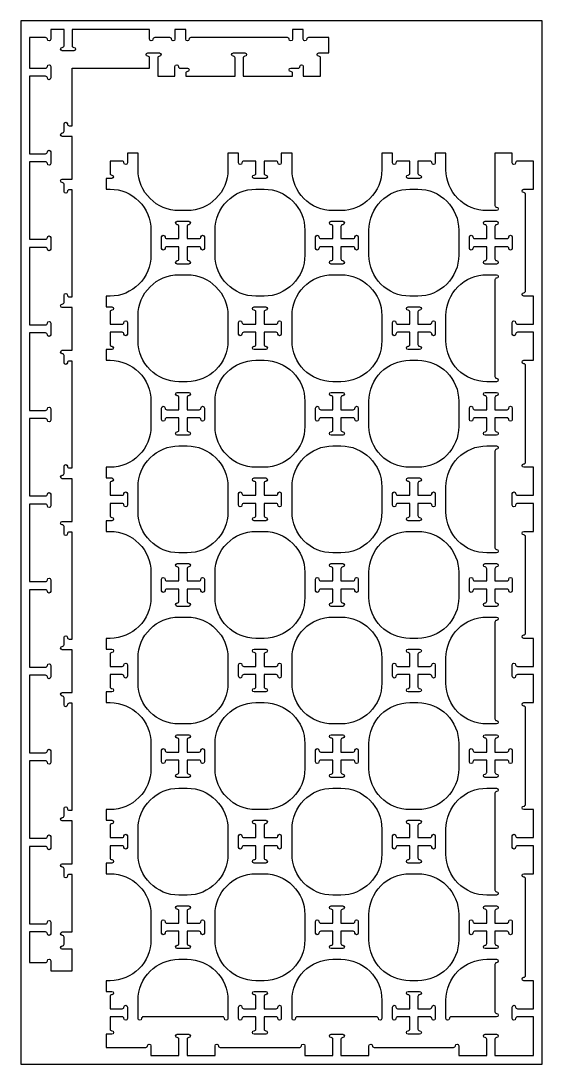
# Model space of a CAD drawing. Header units: inches. Extents: x -333 to -49, y -1653 to -1438.
# Drawn here: x -254.7 to -206.7, y -1652.5 to -1556.5 of the extents above; entities that cross this region are included whole.
import ezdxf

# ---------------------------------------------------------------- set-up
doc = ezdxf.new("R2010")
doc.units = ezdxf.units.IN
doc.header["$MEASUREMENT"] = 0
doc.layers.add('000_NOTES', color=6, linetype='Continuous')
doc.layers.add('CUT_THRU', color=7, linetype='Continuous')

msp = doc.modelspace()

# ---------------------------------------------------------------- linework, layer by layer
at = {"layer": 'CUT_THRU'}
for points in [[(-227.26, -1559.478), (-226.354, -1559.478), (-226.354, -1558.071), (-228.224, -1558.071, 0.414214), (-228.382, -1558.228, -1), (-228.697, -1558.228), (-228.697, -1557.323), (-229.681, -1557.323), (-229.681, -1558.228, -1), (-229.996, -1558.228, 0.414214), (-230.153, -1558.071), (-239.051, -1558.071, 0.414214), (-239.209, -1558.228, -1), (-239.523, -1558.228), (-239.523, -1557.323), (-240.508, -1557.323), (-240.508, -1558.228, -1), (-240.823, -1558.228, 0.414214), (-240.98, -1558.071), (-242.378, -1558.071, 0.414214), (-242.535, -1558.228, -1), (-242.85, -1558.228), (-242.85, -1557.323), (-249.976, -1557.323), (-249.976, -1558.819, 0.414214), (-249.819, -1558.976, -1), (-249.819, -1559.291), (-250.882, -1559.291, -1), (-250.882, -1558.976, 0.414214), (-250.724, -1558.819), (-250.724, -1557.323), (-251.945, -1557.323), (-251.945, -1558.228, -1), (-252.26, -1558.228, 0.414214), (-252.417, -1558.071), (-253.913, -1558.071), (-253.913, -1560.886), (-252.417, -1560.886, 0.414214), (-252.26, -1560.728, -1), (-251.945, -1560.728), (-251.945, -1561.791, -1), (-252.26, -1561.791, 0.414214), (-252.417, -1561.634), (-253.913, -1561.634), (-253.913, -1568.76), (-252.417, -1568.76, 0.414214), (-252.26, -1568.602, -1), (-251.945, -1568.602), (-251.945, -1569.665, -1), (-252.26, -1569.665, 0.414214), (-252.417, -1569.508), (-253.913, -1569.508), (-253.913, -1576.634), (-252.417, -1576.634, 0.414214), (-252.26, -1576.476, -1), (-251.945, -1576.476), (-251.945, -1577.539, -1), (-252.26, -1577.539, 0.414214), (-252.417, -1577.382), (-253.913, -1577.382), (-253.913, -1584.508), (-252.417, -1584.508, 0.414214), (-252.26, -1584.35, -1), (-251.945, -1584.35), (-251.945, -1585.413, -1), (-252.26, -1585.413, 0.414214), (-252.417, -1585.256), (-253.913, -1585.256), (-253.913, -1592.382), (-252.417, -1592.382, 0.414214), (-252.26, -1592.225, -1), (-251.945, -1592.225), (-251.945, -1593.287, -1), (-252.26, -1593.287, 0.414214), (-252.417, -1593.13), (-253.913, -1593.13), (-253.913, -1600.256), (-252.417, -1600.256, 0.414214), (-252.26, -1600.099, -1), (-251.945, -1600.099), (-251.945, -1601.162, -1), (-252.26, -1601.162, 0.414214), (-252.417, -1601.004), (-253.913, -1601.004), (-253.913, -1608.13), (-252.417, -1608.13, 0.414214), (-252.26, -1607.973, -1), (-251.945, -1607.973), (-251.945, -1609.036, -1), (-252.26, -1609.036, 0.414214), (-252.417, -1608.878), (-253.913, -1608.878), (-253.913, -1616.004), (-252.417, -1616.004, 0.414214), (-252.26, -1615.847, -1), (-251.945, -1615.847), (-251.945, -1616.91, -1), (-252.26, -1616.91, 0.414214), (-252.417, -1616.752), (-253.913, -1616.752), (-253.913, -1623.878), (-252.417, -1623.878, 0.414214), (-252.26, -1623.721, -1), (-251.945, -1623.721), (-251.945, -1624.784, -1), (-252.26, -1624.784, 0.414214), (-252.417, -1624.626), (-253.913, -1624.626), (-253.913, -1631.752), (-252.417, -1631.752, 0.414214), (-252.26, -1631.595, -1), (-251.945, -1631.595), (-251.945, -1632.658, -1), (-252.26, -1632.658, 0.414214), (-252.417, -1632.5), (-253.913, -1632.5), (-253.913, -1639.626), (-252.417, -1639.626, 0.414214), (-252.26, -1639.469, -1), (-251.945, -1639.469), (-251.945, -1640.532, -1), (-252.26, -1640.532, 0.414214), (-252.417, -1640.374), (-253.913, -1640.374), (-253.913, -1643.189), (-252.417, -1643.189, 0.414214), (-252.26, -1643.032, -1), (-251.945, -1643.032), (-251.945, -1643.937), (-249.976, -1643.937), (-249.976, -1641.969), (-250.882, -1641.969, -1), (-250.882, -1641.654, 0.414214), (-250.724, -1641.496), (-250.724, -1640.847, 0.414214), (-250.882, -1640.689, -1), (-250.882, -1640.374), (-249.976, -1640.374), (-249.976, -1635.079), (-250.252, -1635.079, 0.414214), (-250.409, -1635.236, -1), (-250.724, -1635.236), (-250.724, -1634.567, 0.414214), (-250.882, -1634.41, -1), (-250.882, -1634.095), (-249.976, -1634.095), (-249.976, -1630.158), (-250.882, -1630.158, -1), (-250.882, -1629.843, 0.414214), (-250.724, -1629.685), (-250.724, -1629.016, -1), (-250.409, -1629.016, 0.414214), (-250.252, -1629.173), (-249.976, -1629.173), (-249.976, -1619.331), (-250.252, -1619.331, 0.414214), (-250.409, -1619.488, -1), (-250.724, -1619.488), (-250.724, -1618.819, 0.414214), (-250.882, -1618.662, -1), (-250.882, -1618.347), (-249.976, -1618.347), (-249.976, -1614.41), (-250.882, -1614.41, -1), (-250.882, -1614.095, 0.414214), (-250.724, -1613.937), (-250.724, -1613.268, -1), (-250.409, -1613.268, 0.414214), (-250.252, -1613.425), (-249.976, -1613.425), (-249.976, -1603.583), (-250.252, -1603.583, 0.414214), (-250.409, -1603.74, -1), (-250.724, -1603.74), (-250.724, -1603.071, 0.414214), (-250.882, -1602.913, -1), (-250.882, -1602.599), (-249.976, -1602.599), (-249.976, -1598.662), (-250.882, -1598.662, -1), (-250.882, -1598.347, 0.414214), (-250.724, -1598.189), (-250.724, -1597.52, -1), (-250.409, -1597.52, 0.414214), (-250.252, -1597.677), (-249.976, -1597.677), (-249.976, -1587.835), (-250.252, -1587.835, 0.414214), (-250.409, -1587.992, -1), (-250.724, -1587.992), (-250.724, -1587.323, 0.414214), (-250.882, -1587.165, -1), (-250.882, -1586.85), (-249.976, -1586.85), (-249.976, -1582.913), (-250.882, -1582.913, -1), (-250.882, -1582.599, 0.414214), (-250.724, -1582.441), (-250.724, -1581.772, -1), (-250.409, -1581.772, 0.414214), (-250.252, -1581.929), (-249.976, -1581.929), (-249.976, -1572.087), (-250.252, -1572.087, 0.414214), (-250.409, -1572.244, -1), (-250.724, -1572.244), (-250.724, -1571.575, 0.414214), (-250.882, -1571.417, -1), (-250.882, -1571.102), (-249.976, -1571.102), (-249.976, -1567.165), (-250.882, -1567.165, -1), (-250.882, -1566.85, 0.414214), (-250.724, -1566.693), (-250.724, -1566.024, -1), (-250.409, -1566.024, 0.414214), (-250.252, -1566.181), (-249.976, -1566.181), (-249.976, -1560.886), (-242.85, -1560.886), (-242.85, -1559.951, 0.414214), (-243.008, -1559.793, -1), (-243.008, -1559.478), (-241.945, -1559.478, -1), (-241.945, -1559.793, 0.414214), (-242.102, -1559.951), (-242.102, -1561.634), (-240.508, -1561.634), (-240.508, -1560.728, -1), (-240.193, -1560.728, 0.414214), (-240.035, -1560.886), (-239.366, -1560.886, -1), (-239.366, -1561.201, 0.414214), (-239.523, -1561.358), (-239.523, -1561.634), (-234.976, -1561.634), (-234.976, -1559.951, 0.414214), (-235.134, -1559.793, -1), (-235.134, -1559.478), (-234.071, -1559.478, -1), (-234.071, -1559.793, 0.414214), (-234.228, -1559.951), (-234.228, -1561.634), (-229.681, -1561.634), (-229.681, -1561.358, 0.414214), (-229.838, -1561.201, -1), (-229.838, -1560.886), (-229.169, -1560.886, 0.414214), (-229.012, -1560.728, -1), (-228.697, -1560.728), (-228.697, -1561.634), (-227.102, -1561.634), (-227.102, -1559.951, 0.414214), (-227.26, -1559.793, -1), (-227.26, -1559.478)], [(-233.216, -1571.039, -1), (-233.216, -1570.725, 0.414214), (-233.059, -1570.567), (-233.059, -1569.445), (-234.181, -1569.445, 0.414214), (-234.338, -1569.602, -1), (-234.653, -1569.602), (-234.653, -1568.697), (-235.638, -1568.697), (-235.638, -1570.232, -0.414214), (-239.397, -1573.992), (-240.146, -1573.992, -0.414214), (-243.905, -1570.232), (-243.905, -1568.697), (-244.89, -1568.697), (-244.89, -1569.602, -1), (-245.205, -1569.602, 0.414214), (-245.362, -1569.445), (-246.484, -1569.445), (-246.484, -1570.567, 0.414214), (-246.327, -1570.725, -1), (-246.327, -1571.039), (-246.858, -1571.039), (-246.858, -1572.024), (-246.484, -1572.024, -0.414214), (-242.724, -1575.784), (-242.724, -1578.106, -0.414214), (-246.484, -1581.866), (-246.858, -1581.866), (-246.858, -1582.85), (-246.327, -1582.85, -1), (-246.327, -1583.165, 0.414214), (-246.484, -1583.323), (-246.484, -1584.445), (-245.362, -1584.445, 0.414214), (-245.205, -1584.287, -1), (-244.89, -1584.287), (-244.89, -1585.35, -1), (-245.205, -1585.35, 0.414214), (-245.362, -1585.193), (-246.484, -1585.193), (-246.484, -1586.315, 0.414214), (-246.327, -1586.473, -1), (-246.327, -1586.787), (-246.858, -1586.787), (-246.858, -1587.772), (-246.484, -1587.772, -0.414214), (-242.724, -1591.532), (-242.724, -1593.854, -0.414214), (-246.484, -1597.614), (-246.858, -1597.614), (-246.858, -1598.599), (-246.327, -1598.599, -1), (-246.327, -1598.913, 0.414214), (-246.484, -1599.071), (-246.484, -1600.193), (-245.362, -1600.193, 0.414214), (-245.205, -1600.036, -1), (-244.89, -1600.036), (-244.89, -1601.099, -1), (-245.205, -1601.099, 0.414214), (-245.362, -1600.941), (-246.484, -1600.941), (-246.484, -1602.063, 0.414214), (-246.327, -1602.221, -1), (-246.327, -1602.536), (-246.858, -1602.536), (-246.858, -1603.52), (-246.484, -1603.52, -0.414214), (-242.724, -1607.28), (-242.724, -1609.602, -0.414214), (-246.484, -1613.362), (-246.858, -1613.362), (-246.858, -1614.347), (-246.327, -1614.347, -1), (-246.327, -1614.662, 0.414214), (-246.484, -1614.819), (-246.484, -1615.941), (-245.362, -1615.941, 0.414214), (-245.205, -1615.784, -1), (-244.89, -1615.784), (-244.89, -1616.847, -1), (-245.205, -1616.847, 0.414214), (-245.362, -1616.689), (-246.484, -1616.689), (-246.484, -1617.811, 0.414214), (-246.327, -1617.969, -1), (-246.327, -1618.284), (-246.858, -1618.284), (-246.858, -1619.268), (-246.484, -1619.268, -0.414214), (-242.724, -1623.028), (-242.724, -1625.35, -0.414214), (-246.484, -1629.11), (-246.858, -1629.11), (-246.858, -1630.095), (-246.327, -1630.095, -1), (-246.327, -1630.41, 0.414214), (-246.484, -1630.567), (-246.484, -1631.689), (-245.362, -1631.689, 0.414214), (-245.205, -1631.532, -1), (-244.89, -1631.532), (-244.89, -1632.595, -1), (-245.205, -1632.595, 0.414214), (-245.362, -1632.437), (-246.484, -1632.437), (-246.484, -1633.559, 0.414214), (-246.327, -1633.717, -1), (-246.327, -1634.032), (-246.858, -1634.032), (-246.858, -1635.016), (-246.484, -1635.016, -0.414214), (-242.724, -1638.776), (-242.724, -1641.099, -0.414214), (-246.484, -1644.858), (-246.858, -1644.858), (-246.858, -1645.843), (-246.327, -1645.843, -1), (-246.327, -1646.158, 0.414214), (-246.484, -1646.315), (-246.484, -1647.437), (-245.362, -1647.437, 0.414214), (-245.205, -1647.28, -1), (-244.89, -1647.28), (-244.89, -1648.343, -1), (-245.205, -1648.343, 0.414214), (-245.362, -1648.185), (-246.484, -1648.185), (-246.484, -1649.307, 0.414214), (-246.327, -1649.465, -1), (-246.327, -1649.78), (-246.858, -1649.78), (-246.858, -1651), (-243.197, -1651, 0.414214), (-243.039, -1650.843, -1), (-242.724, -1650.843), (-242.724, -1651.748), (-240.146, -1651.748), (-240.146, -1650.252, 0.414214), (-240.303, -1650.095, -1), (-240.303, -1649.78), (-239.24, -1649.78, -1), (-239.24, -1650.095, 0.414214), (-239.397, -1650.252), (-239.397, -1651.748), (-236.819, -1651.748), (-236.819, -1650.843, -1), (-236.504, -1650.843, 0.414214), (-236.346, -1651), (-229.023, -1651, 0.414214), (-228.866, -1650.843, -1), (-228.551, -1650.843), (-228.551, -1651.748), (-225.972, -1651.748), (-225.972, -1650.252, 0.414214), (-226.13, -1650.095, -1), (-226.13, -1649.78), (-225.067, -1649.78, -1), (-225.067, -1650.095, 0.414214), (-225.224, -1650.252), (-225.224, -1651.748), (-222.646, -1651.748), (-222.646, -1650.843, -1), (-222.331, -1650.843, 0.414214), (-222.173, -1651), (-214.85, -1651, 0.414214), (-214.693, -1650.843, -1), (-214.378, -1650.843), (-214.378, -1651.748), (-211.799, -1651.748), (-211.799, -1650.252, 0.414214), (-211.957, -1650.095, -1), (-211.957, -1649.78), (-210.894, -1649.78, -1), (-210.894, -1650.095, 0.414214), (-211.051, -1650.252), (-211.051, -1651.748), (-207.488, -1651.748), (-207.488, -1648.185), (-208.984, -1648.185, 0.414214), (-209.142, -1648.343, -1), (-209.457, -1648.343), (-209.457, -1647.28, -1), (-209.142, -1647.28, 0.414214), (-208.984, -1647.437), (-207.488, -1647.437), (-207.488, -1644.858), (-208.394, -1644.858, -1), (-208.394, -1644.543, 0.414214), (-208.236, -1644.386), (-208.236, -1635.488, 0.414214), (-208.394, -1635.331, -1), (-208.394, -1635.016), (-207.488, -1635.016), (-207.488, -1632.437), (-208.984, -1632.437, 0.414214), (-209.142, -1632.595, -1), (-209.457, -1632.595), (-209.457, -1631.532, -1), (-209.142, -1631.532, 0.414214), (-208.984, -1631.689), (-207.488, -1631.689), (-207.488, -1629.11), (-208.394, -1629.11, -1), (-208.394, -1628.795, 0.414214), (-208.236, -1628.638), (-208.236, -1619.74, 0.414214), (-208.394, -1619.583, -1), (-208.394, -1619.268), (-207.488, -1619.268), (-207.488, -1616.689), (-208.984, -1616.689, 0.414214), (-209.142, -1616.847, -1), (-209.457, -1616.847), (-209.457, -1615.784, -1), (-209.142, -1615.784, 0.414214), (-208.984, -1615.941), (-207.488, -1615.941), (-207.488, -1613.362), (-208.394, -1613.362, -1), (-208.394, -1613.047, 0.414214), (-208.236, -1612.89), (-208.236, -1603.992, 0.414214), (-208.394, -1603.835, -1), (-208.394, -1603.52), (-207.488, -1603.52), (-207.488, -1600.941), (-208.984, -1600.941, 0.414214), (-209.142, -1601.099, -1), (-209.457, -1601.099), (-209.457, -1600.036, -1), (-209.142, -1600.036, 0.414214), (-208.984, -1600.193), (-207.488, -1600.193), (-207.488, -1597.614), (-208.394, -1597.614, -1), (-208.394, -1597.299, 0.414214), (-208.236, -1597.142), (-208.236, -1588.244, 0.414214), (-208.394, -1588.087, -1), (-208.394, -1587.772), (-207.488, -1587.772), (-207.488, -1585.193), (-208.984, -1585.193, 0.414214), (-209.142, -1585.35, -1), (-209.457, -1585.35), (-209.457, -1584.287, -1), (-209.142, -1584.287, 0.414214), (-208.984, -1584.445), (-207.488, -1584.445), (-207.488, -1581.866), (-208.394, -1581.866, -1), (-208.394, -1581.551, 0.414214), (-208.236, -1581.394), (-208.236, -1572.496, 0.414214), (-208.394, -1572.339, -1), (-208.394, -1572.024), (-207.488, -1572.024), (-207.488, -1569.445), (-208.984, -1569.445, 0.414214), (-209.142, -1569.602, -1), (-209.457, -1569.602), (-209.457, -1568.697), (-211.051, -1568.697), (-211.051, -1573.52, 0.414214), (-210.894, -1573.677, -1), (-210.894, -1573.992), (-211.799, -1573.992, -0.414214), (-215.559, -1570.232), (-215.559, -1568.697), (-216.543, -1568.697), (-216.543, -1569.602, -1), (-216.858, -1569.602, 0.414214), (-217.016, -1569.445), (-218.138, -1569.445), (-218.138, -1570.567, 0.414214), (-217.98, -1570.725, -1), (-217.98, -1571.039), (-219.043, -1571.039, -1), (-219.043, -1570.725, 0.414214), (-218.886, -1570.567), (-218.886, -1569.445), (-220.008, -1569.445, 0.414214), (-220.165, -1569.602, -1), (-220.48, -1569.602), (-220.48, -1568.697), (-221.464, -1568.697), (-221.464, -1570.232, -0.414214), (-225.224, -1573.992), (-225.972, -1573.992, -0.414214), (-229.732, -1570.232), (-229.732, -1568.697), (-230.716, -1568.697), (-230.716, -1569.602, -1), (-231.031, -1569.602, 0.414214), (-231.189, -1569.445), (-232.311, -1569.445), (-232.311, -1570.567, 0.414214), (-232.153, -1570.725, -1), (-232.153, -1571.039), (-233.216, -1571.039, -1)], [(-233.059, -1572.024), (-232.311, -1572.024, -0.414214), (-228.551, -1575.784), (-228.551, -1578.106, -0.414214), (-232.311, -1581.866), (-233.059, -1581.866, -0.414214), (-236.819, -1578.106), (-236.819, -1575.784, -0.414214), (-233.059, -1572.024)], [(-218.886, -1572.024), (-218.138, -1572.024, -0.414214), (-214.378, -1575.784), (-214.378, -1578.106, -0.414214), (-218.138, -1581.866), (-218.886, -1581.866, -0.414214), (-222.646, -1578.106), (-222.646, -1575.784, -0.414214), (-218.886, -1572.024)], [(-239.24, -1575.291, 0.414214), (-239.397, -1575.449), (-239.397, -1576.571), (-238.275, -1576.571, 0.414214), (-238.118, -1576.413, -1), (-237.803, -1576.413), (-237.803, -1577.476, -1), (-238.118, -1577.476, 0.414214), (-238.275, -1577.319), (-239.397, -1577.319), (-239.397, -1578.441, 0.414214), (-239.24, -1578.599, -1), (-239.24, -1578.913), (-240.303, -1578.913, -1), (-240.303, -1578.599, 0.414214), (-240.146, -1578.441), (-240.146, -1577.319), (-241.268, -1577.319, 0.414214), (-241.425, -1577.476, -1), (-241.74, -1577.476), (-241.74, -1576.413, -1), (-241.425, -1576.413, 0.414214), (-241.268, -1576.571), (-240.146, -1576.571), (-240.146, -1575.449, 0.414214), (-240.303, -1575.291, -1), (-240.303, -1574.976), (-239.24, -1574.976, -1), (-239.24, -1575.291, 0.414214)], [(-227.252, -1576.413, 0.414214), (-227.094, -1576.571), (-225.972, -1576.571), (-225.972, -1575.449, 0.414214), (-226.13, -1575.291, -1), (-226.13, -1574.976), (-225.067, -1574.976, -1), (-225.067, -1575.291, 0.414214), (-225.224, -1575.449), (-225.224, -1576.571), (-224.102, -1576.571, 0.414214), (-223.945, -1576.413, -1), (-223.63, -1576.413), (-223.63, -1577.476, -1), (-223.945, -1577.476, 0.414214), (-224.102, -1577.319), (-225.224, -1577.319), (-225.224, -1578.441, 0.414214), (-225.067, -1578.599, -1), (-225.067, -1578.913), (-226.13, -1578.913, -1), (-226.13, -1578.599, 0.414214), (-225.972, -1578.441), (-225.972, -1577.319), (-227.094, -1577.319, 0.414214), (-227.252, -1577.476, -1), (-227.567, -1577.476), (-227.567, -1576.413, -1), (-227.252, -1576.413, 0.414214)], [(-213.394, -1576.413, -1), (-213.079, -1576.413, 0.414214), (-212.921, -1576.571), (-211.799, -1576.571), (-211.799, -1575.449, 0.414214), (-211.957, -1575.291, -1), (-211.957, -1574.976), (-210.894, -1574.976, -1), (-210.894, -1575.291, 0.414214), (-211.051, -1575.449), (-211.051, -1576.571), (-209.929, -1576.571, 0.414214), (-209.771, -1576.413, -1), (-209.457, -1576.413), (-209.457, -1577.476, -1), (-209.771, -1577.476, 0.414214), (-209.929, -1577.319), (-211.051, -1577.319), (-211.051, -1578.441, 0.414214), (-210.894, -1578.599, -1), (-210.894, -1578.913), (-211.957, -1578.913, -1), (-211.957, -1578.599, 0.414214), (-211.799, -1578.441), (-211.799, -1577.319), (-212.921, -1577.319, 0.414214), (-213.079, -1577.476, -1), (-213.394, -1577.476), (-213.394, -1576.413, -1)], [(-235.638, -1583.658), (-235.638, -1585.98, -0.414214), (-239.397, -1589.74), (-240.146, -1589.74, -0.414214), (-243.905, -1585.98), (-243.905, -1583.658, -0.414214), (-240.146, -1579.898), (-239.397, -1579.898, -0.414214), (-235.638, -1583.658)], [(-225.972, -1579.898), (-225.224, -1579.898, -0.414214), (-221.464, -1583.658), (-221.464, -1585.98, -0.414214), (-225.224, -1589.74), (-225.972, -1589.74, -0.414214), (-229.732, -1585.98), (-229.732, -1583.658, -0.414214), (-225.972, -1579.898)], [(-211.799, -1579.898), (-210.894, -1579.898, -1), (-210.894, -1580.213, 0.414214), (-211.051, -1580.37), (-211.051, -1589.268, 0.414214), (-210.894, -1589.425, -1), (-210.894, -1589.74), (-211.799, -1589.74, -0.414214), (-215.559, -1585.98), (-215.559, -1583.658, -0.414214), (-211.799, -1579.898)], [(-233.216, -1582.85), (-232.153, -1582.85, -1), (-232.153, -1583.165, 0.414214), (-232.311, -1583.323), (-232.311, -1584.445), (-231.189, -1584.445, 0.414214), (-231.031, -1584.287, -1), (-230.716, -1584.287), (-230.716, -1585.35, -1), (-231.031, -1585.35, 0.414214), (-231.189, -1585.193), (-232.311, -1585.193), (-232.311, -1586.315, 0.414214), (-232.153, -1586.473, -1), (-232.153, -1586.787), (-233.216, -1586.787, -1), (-233.216, -1586.473, 0.414214), (-233.059, -1586.315), (-233.059, -1585.193), (-234.181, -1585.193, 0.414214), (-234.338, -1585.35, -1), (-234.653, -1585.35), (-234.653, -1584.287, -1), (-234.338, -1584.287, 0.414214), (-234.181, -1584.445), (-233.059, -1584.445), (-233.059, -1583.323, 0.414214), (-233.216, -1583.165, -1), (-233.216, -1582.85)], [(-220.165, -1584.287, 0.414214), (-220.008, -1584.445), (-218.886, -1584.445), (-218.886, -1583.323, 0.414214), (-219.043, -1583.165, -1), (-219.043, -1582.85), (-217.98, -1582.85, -1), (-217.98, -1583.165, 0.414214), (-218.138, -1583.323), (-218.138, -1584.445), (-217.016, -1584.445, 0.414214), (-216.858, -1584.287, -1), (-216.543, -1584.287), (-216.543, -1585.35, -1), (-216.858, -1585.35, 0.414214), (-217.016, -1585.193), (-218.138, -1585.193), (-218.138, -1586.315, 0.414214), (-217.98, -1586.473, -1), (-217.98, -1586.787), (-219.043, -1586.787, -1), (-219.043, -1586.473, 0.414214), (-218.886, -1586.315), (-218.886, -1585.193), (-220.008, -1585.193, 0.414214), (-220.165, -1585.35, -1), (-220.48, -1585.35), (-220.48, -1584.287, -1), (-220.165, -1584.287, 0.414214)], [(-233.059, -1587.772), (-232.311, -1587.772, -0.414214), (-228.551, -1591.532), (-228.551, -1593.854, -0.414214), (-232.311, -1597.614), (-233.059, -1597.614, -0.414214), (-236.819, -1593.854), (-236.819, -1591.532, -0.414214), (-233.059, -1587.772)], [(-218.886, -1587.772), (-218.138, -1587.772, -0.414214), (-214.378, -1591.532), (-214.378, -1593.854, -0.414214), (-218.138, -1597.614), (-218.886, -1597.614, -0.414214), (-222.646, -1593.854), (-222.646, -1591.532, -0.414214), (-218.886, -1587.772)], [(-239.24, -1590.725, -1), (-239.24, -1591.039, 0.414214), (-239.397, -1591.197), (-239.397, -1592.319), (-238.275, -1592.319, 0.414214), (-238.118, -1592.162, -1), (-237.803, -1592.162), (-237.803, -1593.225, -1), (-238.118, -1593.225, 0.414214), (-238.275, -1593.067), (-239.397, -1593.067), (-239.397, -1594.189, 0.414214), (-239.24, -1594.347, -1), (-239.24, -1594.662), (-240.303, -1594.662, -1), (-240.303, -1594.347, 0.414214), (-240.146, -1594.189), (-240.146, -1593.067), (-241.268, -1593.067, 0.414214), (-241.425, -1593.225, -1), (-241.74, -1593.225), (-241.74, -1592.162, -1), (-241.425, -1592.162, 0.414214), (-241.268, -1592.319), (-240.146, -1592.319), (-240.146, -1591.197, 0.414214), (-240.303, -1591.039, -1), (-240.303, -1590.725), (-239.24, -1590.725, -1)], [(-226.13, -1590.725), (-225.067, -1590.725, -1), (-225.067, -1591.039, 0.414214), (-225.224, -1591.197), (-225.224, -1592.319), (-224.102, -1592.319, 0.414214), (-223.945, -1592.162, -1), (-223.63, -1592.162), (-223.63, -1593.225, -1), (-223.945, -1593.225, 0.414214), (-224.102, -1593.067), (-225.224, -1593.067), (-225.224, -1594.189, 0.414214), (-225.067, -1594.347, -1), (-225.067, -1594.662), (-226.13, -1594.662, -1), (-226.13, -1594.347, 0.414214), (-225.972, -1594.189), (-225.972, -1593.067), (-227.094, -1593.067, 0.414214), (-227.252, -1593.225, -1), (-227.567, -1593.225), (-227.567, -1592.162, -1), (-227.252, -1592.162, 0.414214), (-227.094, -1592.319), (-225.972, -1592.319), (-225.972, -1591.197, 0.414214), (-226.13, -1591.039, -1), (-226.13, -1590.725)], [(-213.079, -1592.162, 0.414214), (-212.921, -1592.319), (-211.799, -1592.319), (-211.799, -1591.197, 0.414214), (-211.957, -1591.039, -1), (-211.957, -1590.725), (-210.894, -1590.725, -1), (-210.894, -1591.039, 0.414214), (-211.051, -1591.197), (-211.051, -1592.319), (-209.929, -1592.319, 0.414214), (-209.771, -1592.162, -1), (-209.457, -1592.162), (-209.457, -1593.225, -1), (-209.771, -1593.225, 0.414214), (-209.929, -1593.067), (-211.051, -1593.067), (-211.051, -1594.189, 0.414214), (-210.894, -1594.347, -1), (-210.894, -1594.662), (-211.957, -1594.662, -1), (-211.957, -1594.347, 0.414214), (-211.799, -1594.189), (-211.799, -1593.067), (-212.921, -1593.067, 0.414214), (-213.079, -1593.225, -1), (-213.394, -1593.225), (-213.394, -1592.162, -1), (-213.079, -1592.162, 0.414214)], [(-235.638, -1599.406), (-235.638, -1601.728, -0.414214), (-239.397, -1605.488), (-240.146, -1605.488, -0.414214), (-243.905, -1601.728), (-243.905, -1599.406, -0.414214), (-240.146, -1595.646), (-239.397, -1595.646, -0.414214), (-235.638, -1599.406)], [(-225.972, -1595.646), (-225.224, -1595.646, -0.414214), (-221.464, -1599.406), (-221.464, -1601.728, -0.414214), (-225.224, -1605.488), (-225.972, -1605.488, -0.414214), (-229.732, -1601.728), (-229.732, -1599.406, -0.414214), (-225.972, -1595.646)], [(-211.799, -1595.646), (-210.894, -1595.646, -1), (-210.894, -1595.961, 0.414214), (-211.051, -1596.118), (-211.051, -1605.016, 0.414214), (-210.894, -1605.173, -1), (-210.894, -1605.488), (-211.799, -1605.488, -0.414214), (-215.559, -1601.728), (-215.559, -1599.406, -0.414214), (-211.799, -1595.646)], [(-233.216, -1598.599), (-232.153, -1598.599, -1), (-232.153, -1598.913, 0.414214), (-232.311, -1599.071), (-232.311, -1600.193), (-231.189, -1600.193, 0.414214), (-231.031, -1600.036, -1), (-230.716, -1600.036), (-230.716, -1601.099, -1), (-231.031, -1601.099, 0.414214), (-231.189, -1600.941), (-232.311, -1600.941), (-232.311, -1602.063, 0.414214), (-232.153, -1602.221, -1), (-232.153, -1602.536), (-233.216, -1602.536, -1), (-233.216, -1602.221, 0.414214), (-233.059, -1602.063), (-233.059, -1600.941), (-234.181, -1600.941, 0.414214), (-234.338, -1601.099, -1), (-234.653, -1601.099), (-234.653, -1600.036, -1), (-234.338, -1600.036, 0.414214), (-234.181, -1600.193), (-233.059, -1600.193), (-233.059, -1599.071, 0.414214), (-233.216, -1598.913, -1), (-233.216, -1598.599)], [(-219.043, -1598.599), (-217.98, -1598.599, -1), (-217.98, -1598.913, 0.414214), (-218.138, -1599.071), (-218.138, -1600.193), (-217.016, -1600.193, 0.414214), (-216.858, -1600.036, -1), (-216.543, -1600.036), (-216.543, -1601.099, -1), (-216.858, -1601.099, 0.414214), (-217.016, -1600.941), (-218.138, -1600.941), (-218.138, -1602.063, 0.414214), (-217.98, -1602.221, -1), (-217.98, -1602.536), (-219.043, -1602.536, -1), (-219.043, -1602.221, 0.414214), (-218.886, -1602.063), (-218.886, -1600.941), (-220.008, -1600.941, 0.414214), (-220.165, -1601.099, -1), (-220.48, -1601.099), (-220.48, -1600.036, -1), (-220.165, -1600.036, 0.414214), (-220.008, -1600.193), (-218.886, -1600.193), (-218.886, -1599.071, 0.414214), (-219.043, -1598.913, -1), (-219.043, -1598.599)], [(-233.059, -1603.52), (-232.311, -1603.52, -0.414214), (-228.551, -1607.28), (-228.551, -1609.602, -0.414214), (-232.311, -1613.362), (-233.059, -1613.362, -0.414214), (-236.819, -1609.602), (-236.819, -1607.28, -0.414214), (-233.059, -1603.52)], [(-218.886, -1603.52), (-218.138, -1603.52, -0.414214), (-214.378, -1607.28), (-214.378, -1609.602, -0.414214), (-218.138, -1613.362), (-218.886, -1613.362, -0.414214), (-222.646, -1609.602), (-222.646, -1607.28, -0.414214), (-218.886, -1603.52)], [(-239.24, -1606.473, -1), (-239.24, -1606.787, 0.414214), (-239.397, -1606.945), (-239.397, -1608.067), (-238.275, -1608.067, 0.414214), (-238.118, -1607.91, -1), (-237.803, -1607.91), (-237.803, -1608.973, -1), (-238.118, -1608.973, 0.414214), (-238.275, -1608.815), (-239.397, -1608.815), (-239.397, -1609.937, 0.414214), (-239.24, -1610.095, -1), (-239.24, -1610.41), (-240.303, -1610.41, -1), (-240.303, -1610.095, 0.414214), (-240.146, -1609.937), (-240.146, -1608.815), (-241.268, -1608.815, 0.414214), (-241.425, -1608.973, -1), (-241.74, -1608.973), (-241.74, -1607.91, -1), (-241.425, -1607.91, 0.414214), (-241.268, -1608.067), (-240.146, -1608.067), (-240.146, -1606.945, 0.414214), (-240.303, -1606.787, -1), (-240.303, -1606.473), (-239.24, -1606.473, -1)], [(-226.13, -1606.473), (-225.067, -1606.473, -1), (-225.067, -1606.787, 0.414214), (-225.224, -1606.945), (-225.224, -1608.067), (-224.102, -1608.067, 0.414214), (-223.945, -1607.91, -1), (-223.63, -1607.91), (-223.63, -1608.973, -1), (-223.945, -1608.973, 0.414214), (-224.102, -1608.815), (-225.224, -1608.815), (-225.224, -1609.937, 0.414214), (-225.067, -1610.095, -1), (-225.067, -1610.41), (-226.13, -1610.41, -1), (-226.13, -1610.095, 0.414214), (-225.972, -1609.937), (-225.972, -1608.815), (-227.094, -1608.815, 0.414214), (-227.252, -1608.973, -1), (-227.567, -1608.973), (-227.567, -1607.91, -1), (-227.252, -1607.91, 0.414214), (-227.094, -1608.067), (-225.972, -1608.067), (-225.972, -1606.945, 0.414214), (-226.13, -1606.787, -1), (-226.13, -1606.473)], [(-211.957, -1606.473), (-210.894, -1606.473, -1), (-210.894, -1606.787, 0.414214), (-211.051, -1606.945), (-211.051, -1608.067), (-209.929, -1608.067, 0.414214), (-209.771, -1607.91, -1), (-209.457, -1607.91), (-209.457, -1608.973, -1), (-209.771, -1608.973, 0.414214), (-209.929, -1608.815), (-211.051, -1608.815), (-211.051, -1609.937, 0.414214), (-210.894, -1610.095, -1), (-210.894, -1610.41), (-211.957, -1610.41, -1), (-211.957, -1610.095, 0.414214), (-211.799, -1609.937), (-211.799, -1608.815), (-212.921, -1608.815, 0.414214), (-213.079, -1608.973, -1), (-213.394, -1608.973), (-213.394, -1607.91, -1), (-213.079, -1607.91, 0.414214), (-212.921, -1608.067), (-211.799, -1608.067), (-211.799, -1606.945, 0.414214), (-211.957, -1606.787, -1), (-211.957, -1606.473)], [(-235.638, -1615.154), (-235.638, -1617.476, -0.414214), (-239.397, -1621.236), (-240.146, -1621.236, -0.414214), (-243.905, -1617.476), (-243.905, -1615.154, -0.414214), (-240.146, -1611.394), (-239.397, -1611.394, -0.414214), (-235.638, -1615.154)], [(-225.972, -1611.394), (-225.224, -1611.394, -0.414214), (-221.464, -1615.154), (-221.464, -1617.476, -0.414214), (-225.224, -1621.236), (-225.972, -1621.236, -0.414214), (-229.732, -1617.476), (-229.732, -1615.154, -0.414214), (-225.972, -1611.394)], [(-211.799, -1611.394), (-210.894, -1611.394, -1), (-210.894, -1611.709, 0.414214), (-211.051, -1611.866), (-211.051, -1620.764, 0.414214), (-210.894, -1620.921, -1), (-210.894, -1621.236), (-211.799, -1621.236, -0.414214), (-215.559, -1617.476), (-215.559, -1615.154, -0.414214), (-211.799, -1611.394)], [(-233.216, -1614.347), (-232.153, -1614.347, -1), (-232.153, -1614.662, 0.414214), (-232.311, -1614.819), (-232.311, -1615.941), (-231.189, -1615.941, 0.414214), (-231.031, -1615.784, -1), (-230.716, -1615.784), (-230.716, -1616.847, -1), (-231.031, -1616.847, 0.414214), (-231.189, -1616.689), (-232.311, -1616.689), (-232.311, -1617.811, 0.414214), (-232.153, -1617.969, -1), (-232.153, -1618.284), (-233.216, -1618.284, -1), (-233.216, -1617.969, 0.414214), (-233.059, -1617.811), (-233.059, -1616.689), (-234.181, -1616.689, 0.414214), (-234.338, -1616.847, -1), (-234.653, -1616.847), (-234.653, -1615.784, -1), (-234.338, -1615.784, 0.414214), (-234.181, -1615.941), (-233.059, -1615.941), (-233.059, -1614.819, 0.414214), (-233.216, -1614.662, -1), (-233.216, -1614.347)], [(-219.043, -1614.347), (-217.98, -1614.347, -1), (-217.98, -1614.662, 0.414214), (-218.138, -1614.819), (-218.138, -1615.941), (-217.016, -1615.941, 0.414214), (-216.858, -1615.784, -1), (-216.543, -1615.784), (-216.543, -1616.847, -1), (-216.858, -1616.847, 0.414214), (-217.016, -1616.689), (-218.138, -1616.689), (-218.138, -1617.811, 0.414214), (-217.98, -1617.969, -1), (-217.98, -1618.284), (-219.043, -1618.284, -1), (-219.043, -1617.969, 0.414214), (-218.886, -1617.811), (-218.886, -1616.689), (-220.008, -1616.689, 0.414214), (-220.165, -1616.847, -1), (-220.48, -1616.847), (-220.48, -1615.784, -1), (-220.165, -1615.784, 0.414214), (-220.008, -1615.941), (-218.886, -1615.941), (-218.886, -1614.819, 0.414214), (-219.043, -1614.662, -1), (-219.043, -1614.347)], [(-233.059, -1619.268), (-232.311, -1619.268, -0.414214), (-228.551, -1623.028), (-228.551, -1625.35, -0.414214), (-232.311, -1629.11), (-233.059, -1629.11, -0.414214), (-236.819, -1625.35), (-236.819, -1623.028, -0.414214), (-233.059, -1619.268)], [(-218.886, -1619.268), (-218.138, -1619.268, -0.414214), (-214.378, -1623.028), (-214.378, -1625.35, -0.414214), (-218.138, -1629.11), (-218.886, -1629.11, -0.414214), (-222.646, -1625.35), (-222.646, -1623.028, -0.414214), (-218.886, -1619.268)], [(-239.24, -1622.221, -1), (-239.24, -1622.536, 0.414214), (-239.397, -1622.693), (-239.397, -1623.815), (-238.275, -1623.815, 0.414214), (-238.118, -1623.658, -1), (-237.803, -1623.658), (-237.803, -1624.721, -1), (-238.118, -1624.721, 0.414214), (-238.275, -1624.563), (-239.397, -1624.563), (-239.397, -1625.685, 0.414214), (-239.24, -1625.843, -1), (-239.24, -1626.158), (-240.303, -1626.158, -1), (-240.303, -1625.843, 0.414214), (-240.146, -1625.685), (-240.146, -1624.563), (-241.268, -1624.563, 0.414214), (-241.425, -1624.721, -1), (-241.74, -1624.721), (-241.74, -1623.658, -1), (-241.425, -1623.658, 0.414214), (-241.268, -1623.815), (-240.146, -1623.815), (-240.146, -1622.693, 0.414214), (-240.303, -1622.536, -1), (-240.303, -1622.221), (-239.24, -1622.221, -1)], [(-226.13, -1622.221), (-225.067, -1622.221, -1), (-225.067, -1622.536, 0.414214), (-225.224, -1622.693), (-225.224, -1623.815), (-224.102, -1623.815, 0.414214), (-223.945, -1623.658, -1), (-223.63, -1623.658), (-223.63, -1624.721, -1), (-223.945, -1624.721, 0.414214), (-224.102, -1624.563), (-225.224, -1624.563), (-225.224, -1625.685, 0.414214), (-225.067, -1625.843, -1), (-225.067, -1626.158), (-226.13, -1626.158, -1), (-226.13, -1625.843, 0.414214), (-225.972, -1625.685), (-225.972, -1624.563), (-227.094, -1624.563, 0.414214), (-227.252, -1624.721, -1), (-227.567, -1624.721), (-227.567, -1623.658, -1), (-227.252, -1623.658, 0.414214), (-227.094, -1623.815), (-225.972, -1623.815), (-225.972, -1622.693, 0.414214), (-226.13, -1622.536, -1), (-226.13, -1622.221)], [(-211.957, -1622.221), (-210.894, -1622.221, -1), (-210.894, -1622.536, 0.414214), (-211.051, -1622.693), (-211.051, -1623.815), (-209.929, -1623.815, 0.414214), (-209.771, -1623.658, -1), (-209.457, -1623.658), (-209.457, -1624.721, -1), (-209.771, -1624.721, 0.414214), (-209.929, -1624.563), (-211.051, -1624.563), (-211.051, -1625.685, 0.414214), (-210.894, -1625.843, -1), (-210.894, -1626.158), (-211.957, -1626.158, -1), (-211.957, -1625.843, 0.414214), (-211.799, -1625.685), (-211.799, -1624.563), (-212.921, -1624.563, 0.414214), (-213.079, -1624.721, -1), (-213.394, -1624.721), (-213.394, -1623.658, -1), (-213.079, -1623.658, 0.414214), (-212.921, -1623.815), (-211.799, -1623.815), (-211.799, -1622.693, 0.414214), (-211.957, -1622.536, -1), (-211.957, -1622.221)], [(-235.638, -1630.902), (-235.638, -1633.225, -0.414214), (-239.397, -1636.984), (-240.146, -1636.984, -0.414214), (-243.905, -1633.225), (-243.905, -1630.902, -0.414214), (-240.146, -1627.142), (-239.397, -1627.142, -0.414214), (-235.638, -1630.902)], [(-225.972, -1627.142), (-225.224, -1627.142, -0.414214), (-221.464, -1630.902), (-221.464, -1633.225, -0.414214), (-225.224, -1636.984), (-225.972, -1636.984, -0.414214), (-229.732, -1633.225), (-229.732, -1630.902, -0.414214), (-225.972, -1627.142)], [(-211.799, -1627.142), (-210.894, -1627.142, -1), (-210.894, -1627.457, 0.414214), (-211.051, -1627.614), (-211.051, -1636.512, 0.414214), (-210.894, -1636.669, -1), (-210.894, -1636.984), (-211.799, -1636.984, -0.414214), (-215.559, -1633.225), (-215.559, -1630.902, -0.414214), (-211.799, -1627.142)], [(-233.216, -1630.095), (-232.153, -1630.095, -1), (-232.153, -1630.41, 0.414214), (-232.311, -1630.567), (-232.311, -1631.689), (-231.189, -1631.689, 0.414214), (-231.031, -1631.532, -1), (-230.716, -1631.532), (-230.716, -1632.595, -1), (-231.031, -1632.595, 0.414214), (-231.189, -1632.437), (-232.311, -1632.437), (-232.311, -1633.559, 0.414214), (-232.153, -1633.717, -1), (-232.153, -1634.032), (-233.216, -1634.032, -1), (-233.216, -1633.717, 0.414214), (-233.059, -1633.559), (-233.059, -1632.437), (-234.181, -1632.437, 0.414214), (-234.338, -1632.595, -1), (-234.653, -1632.595), (-234.653, -1631.532, -1), (-234.338, -1631.532, 0.414214), (-234.181, -1631.689), (-233.059, -1631.689), (-233.059, -1630.567, 0.414214), (-233.216, -1630.41, -1), (-233.216, -1630.095)], [(-219.043, -1630.095), (-217.98, -1630.095, -1), (-217.98, -1630.41, 0.414214), (-218.138, -1630.567), (-218.138, -1631.689), (-217.016, -1631.689, 0.414214), (-216.858, -1631.532, -1), (-216.543, -1631.532), (-216.543, -1632.595, -1), (-216.858, -1632.595, 0.414214), (-217.016, -1632.437), (-218.138, -1632.437), (-218.138, -1633.559, 0.414214), (-217.98, -1633.717, -1), (-217.98, -1634.032), (-219.043, -1634.032, -1), (-219.043, -1633.717, 0.414214), (-218.886, -1633.559), (-218.886, -1632.437), (-220.008, -1632.437, 0.414214), (-220.165, -1632.595, -1), (-220.48, -1632.595), (-220.48, -1631.532, -1), (-220.165, -1631.532, 0.414214), (-220.008, -1631.689), (-218.886, -1631.689), (-218.886, -1630.567, 0.414214), (-219.043, -1630.41, -1), (-219.043, -1630.095)], [(-233.059, -1635.016), (-232.311, -1635.016, -0.414214), (-228.551, -1638.776), (-228.551, -1641.099, -0.414214), (-232.311, -1644.858), (-233.059, -1644.858, -0.414214), (-236.819, -1641.099), (-236.819, -1638.776, -0.414214), (-233.059, -1635.016)], [(-218.886, -1635.016), (-218.138, -1635.016, -0.414214), (-214.378, -1638.776), (-214.378, -1641.099, -0.414214), (-218.138, -1644.858), (-218.886, -1644.858, -0.414214), (-222.646, -1641.099), (-222.646, -1638.776, -0.414214), (-218.886, -1635.016)], [(-239.24, -1637.969, -1), (-239.24, -1638.284, 0.414214), (-239.397, -1638.441), (-239.397, -1639.563), (-238.275, -1639.563, 0.414214), (-238.118, -1639.406, -1), (-237.803, -1639.406), (-237.803, -1640.469, -1), (-238.118, -1640.469, 0.414214), (-238.275, -1640.311), (-239.397, -1640.311), (-239.397, -1641.433, 0.414214), (-239.24, -1641.591, -1), (-239.24, -1641.906), (-240.303, -1641.906, -1), (-240.303, -1641.591, 0.414214), (-240.146, -1641.433), (-240.146, -1640.311), (-241.268, -1640.311, 0.414214), (-241.425, -1640.469, -1), (-241.74, -1640.469), (-241.74, -1639.406, -1), (-241.425, -1639.406, 0.414214), (-241.268, -1639.563), (-240.146, -1639.563), (-240.146, -1638.441, 0.414214), (-240.303, -1638.284, -1), (-240.303, -1637.969), (-239.24, -1637.969, -1)], [(-226.13, -1637.969), (-225.067, -1637.969, -1), (-225.067, -1638.284, 0.414214), (-225.224, -1638.441), (-225.224, -1639.563), (-224.102, -1639.563, 0.414214), (-223.945, -1639.406, -1), (-223.63, -1639.406), (-223.63, -1640.469, -1), (-223.945, -1640.469, 0.414214), (-224.102, -1640.311), (-225.224, -1640.311), (-225.224, -1641.433, 0.414214), (-225.067, -1641.591, -1), (-225.067, -1641.906), (-226.13, -1641.906, -1), (-226.13, -1641.591, 0.414214), (-225.972, -1641.433), (-225.972, -1640.311), (-227.094, -1640.311, 0.414214), (-227.252, -1640.469, -1), (-227.567, -1640.469), (-227.567, -1639.406, -1), (-227.252, -1639.406, 0.414214), (-227.094, -1639.563), (-225.972, -1639.563), (-225.972, -1638.441, 0.414214), (-226.13, -1638.284, -1), (-226.13, -1637.969)], [(-211.957, -1637.969), (-210.894, -1637.969, -1), (-210.894, -1638.284, 0.414214), (-211.051, -1638.441), (-211.051, -1639.563), (-209.929, -1639.563, 0.414214), (-209.771, -1639.406, -1), (-209.457, -1639.406), (-209.457, -1640.469, -1), (-209.771, -1640.469, 0.414214), (-209.929, -1640.311), (-211.051, -1640.311), (-211.051, -1641.433, 0.414214), (-210.894, -1641.591, -1), (-210.894, -1641.906), (-211.957, -1641.906, -1), (-211.957, -1641.591, 0.414214), (-211.799, -1641.433), (-211.799, -1640.311), (-212.921, -1640.311, 0.414214), (-213.079, -1640.469, -1), (-213.394, -1640.469), (-213.394, -1639.406, -1), (-213.079, -1639.406, 0.414214), (-212.921, -1639.563), (-211.799, -1639.563), (-211.799, -1638.441, 0.414214), (-211.957, -1638.284, -1), (-211.957, -1637.969)], [(-235.638, -1646.65), (-235.638, -1648.343, -1), (-235.953, -1648.343, 0.414214), (-236.11, -1648.185), (-243.433, -1648.185, 0.414214), (-243.59, -1648.343, -1), (-243.905, -1648.343), (-243.905, -1646.65, -0.414214), (-240.146, -1642.89), (-239.397, -1642.89, -0.414214), (-235.638, -1646.65)], [(-225.972, -1642.89), (-225.224, -1642.89, -0.414214), (-221.464, -1646.65), (-221.464, -1648.343, -1), (-221.779, -1648.343, 0.414214), (-221.937, -1648.185), (-229.26, -1648.185, 0.414214), (-229.417, -1648.343, -1), (-229.732, -1648.343), (-229.732, -1646.65, -0.414214), (-225.972, -1642.89)], [(-211.799, -1642.89), (-210.894, -1642.89, -1), (-210.894, -1643.205, 0.414214), (-211.051, -1643.362), (-211.051, -1647.713, 0.414214), (-210.894, -1647.87, -1), (-210.894, -1648.185), (-215.086, -1648.185, 0.414214), (-215.244, -1648.343, -1), (-215.559, -1648.343), (-215.559, -1646.65, -0.414214), (-211.799, -1642.89)], [(-233.216, -1645.843), (-232.153, -1645.843, -1), (-232.153, -1646.158, 0.414214), (-232.311, -1646.315), (-232.311, -1647.437), (-231.189, -1647.437, 0.414214), (-231.031, -1647.28, -1), (-230.716, -1647.28), (-230.716, -1648.343, -1), (-231.031, -1648.343, 0.414214), (-231.189, -1648.185), (-232.311, -1648.185), (-232.311, -1649.307, 0.414214), (-232.153, -1649.465, -1), (-232.153, -1649.78), (-233.216, -1649.78, -1), (-233.216, -1649.465, 0.414214), (-233.059, -1649.307), (-233.059, -1648.185), (-234.181, -1648.185, 0.414214), (-234.338, -1648.343, -1), (-234.653, -1648.343), (-234.653, -1647.28, -1), (-234.338, -1647.28, 0.414214), (-234.181, -1647.437), (-233.059, -1647.437), (-233.059, -1646.315, 0.414214), (-233.216, -1646.158, -1), (-233.216, -1645.843)], [(-219.043, -1645.843), (-217.98, -1645.843, -1), (-217.98, -1646.158, 0.414214), (-218.138, -1646.315), (-218.138, -1647.437), (-217.016, -1647.437, 0.414214), (-216.858, -1647.28, -1), (-216.543, -1647.28), (-216.543, -1648.343, -1), (-216.858, -1648.343, 0.414214), (-217.016, -1648.185), (-218.138, -1648.185), (-218.138, -1649.307, 0.414214), (-217.98, -1649.465, -1), (-217.98, -1649.78), (-219.043, -1649.78, -1), (-219.043, -1649.465, 0.414214), (-218.886, -1649.307), (-218.886, -1648.185), (-220.008, -1648.185, 0.414214), (-220.165, -1648.343, -1), (-220.48, -1648.343), (-220.48, -1647.28, -1), (-220.165, -1647.28, 0.414214), (-220.008, -1647.437), (-218.886, -1647.437), (-218.886, -1646.315, 0.414214), (-219.043, -1646.158, -1), (-219.043, -1645.843)]]:
    msp.add_lwpolyline(points, format="xyb", close=True, dxfattribs=at)

# ---------------------------------------------------------------- meshes
at = {"layer": '000_NOTES'}
mesh = msp.add_polyface(dxfattribs=at)
corners = [(-254.701, -1652.536), (-254.701, -1556.536), (-206.701, -1556.536), (-206.701, -1652.536)]
mesh.append_faces([[corners[k] for k in face] for face in [(0, 3, 2, 1)]])

doc.saveas('drawing.dxf')
